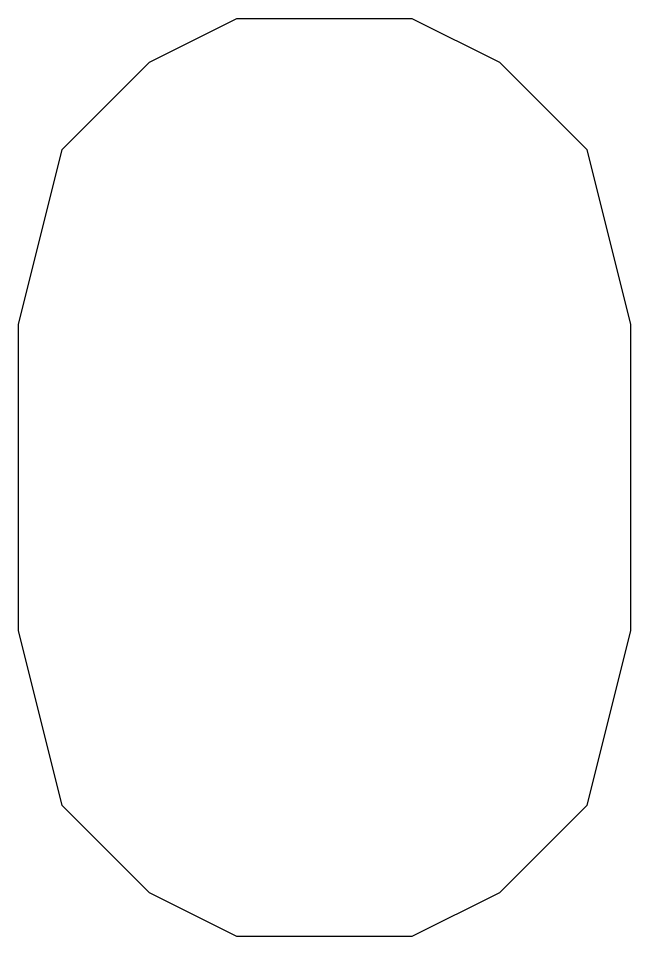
# Model space of a CAD drawing. Extents: x 0.4 to 11.3, y -7.9 to -0.4.
# Drawn here: x 2.94524 to 2.97857, y -2.92281 to -2.87281 of the extents above; entities that cross this region are included whole.
import ezdxf

# ---------------------------------------------------------------- set-up
doc = ezdxf.new("R2010")
doc.units = 0
doc.header["$MEASUREMENT"] = 0
doc.layers.add('RED2', color=1, linetype='CONTINUOUS')

msp = doc.modelspace()

# ---------------------------------------------------------------- linework, layer by layer
at = {"layer": 'RED2', "linetype": 'CONTINUOUS'}
for p, q in [((2.952382, -2.875189), (2.957142, -2.872807)), ((2.957142, -2.872807), (2.966665, -2.872807)), ((2.966665, -2.872807), (2.971429, -2.875189)), ((2.947618, -2.879953), (2.952382, -2.875189)), ((2.971429, -2.875189), (2.976189, -2.879953)), ((2.94524, -2.889476), (2.947618, -2.879953)), ((2.976189, -2.879953), (2.978571, -2.889476)), ((2.94524, -2.906142), (2.94524, -2.889476)), ((2.978571, -2.889476), (2.978571, -2.906142)), ((2.947618, -2.915665), (2.94524, -2.906142)), ((2.978571, -2.906142), (2.976189, -2.915665)), ((2.952382, -2.920429), (2.947618, -2.915665)), ((2.976189, -2.915665), (2.971429, -2.920429)), ((2.957142, -2.922807), (2.952382, -2.920429)), ((2.971429, -2.920429), (2.966665, -2.922807)), ((2.966665, -2.922807), (2.957142, -2.922807))]:
    msp.add_line(p, q, dxfattribs=at)

doc.saveas('drawing.dxf')
